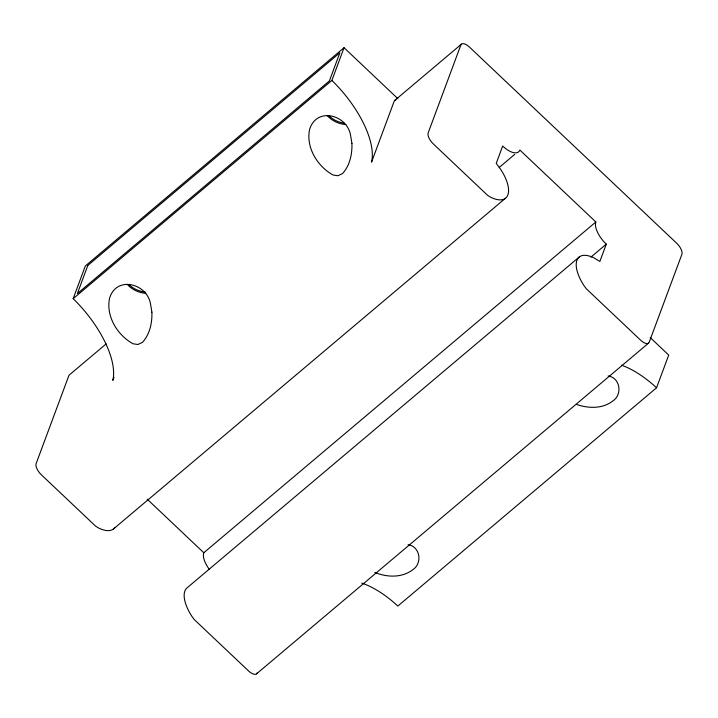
<?xml version="1.0" encoding="UTF-8"?>
<svg xmlns="http://www.w3.org/2000/svg" width="718" height="718" viewBox="0 0 718 718"><rect width="100%" height="100%" fill="white"/><g stroke="black" fill="none" stroke-linecap="round" stroke-linejoin="round"><path stroke-width="1.08" d="M114 377.264L112.825 380.414A75.605 33.746 49.8 0 0 73.173 298.67L85.334 265.974L344.039 47.711L397.934 98.734M73.173 298.67L331.887 80.407L344.039 47.711M606.297 244.138L599.844 261.469L594.145 257.977A34.123 15.231 49.8 0 0 583.905 285.504L586.31 288.771L640.627 340.188A9.747 4.353 49.8 0 0 649.225 342.181L681.903 254.316A9.747 4.353 49.8 0 0 676.679 243.24L469.437 47.047A9.747 4.353 49.8 0 0 460.839 45.046L428.161 132.911A9.747 4.353 49.8 0 0 433.385 143.995L487.693 195.413L490.645 197.217A34.123 15.231 49.8 0 0 500.886 169.69L496.228 163.372L502.672 146.041A19.494 8.706 49.8 0 0 519.868 150.044L595.85 221.979A19.494 8.706 49.8 0 0 606.297 244.138L590.887 257.143M361.71 583.106A75.605 33.746 49.8 0 1 397.853 606.037L656.557 387.774L668.718 355.078L650.221 337.568M106.21 343.85L69.449 374.868A9.747 4.353 49.8 0 0 68.775 375.819L36.097 463.684A9.747 4.353 49.8 0 0 41.321 474.76L95.629 526.177L98.581 527.99A34.123 15.231 49.8 0 0 114.817 527.542M394.837 100.349L461.512 44.094M499.324 167.375L514.725 154.37M113.435 529.004L505.499 198.231M209.503 569.616A19.494 8.706 49.8 0 1 203.795 552.743L595.85 221.979M579.291 256.963L187.227 587.728A34.123 15.231 49.8 0 0 191.841 616.268L194.246 619.535L248.563 670.953A9.747 4.353 49.8 0 0 257.161 672.954M256.488 673.906L648.551 343.132M608.119 375.972C620.173 377.623 622.757 394.46 612.849 400.958C602.626 408.973 588.446 408.533 576.734 404.503M408.093 544.729C420.147 546.389 422.731 563.217 412.814 569.715C402.035 578.035 386.831 577.469 374.805 572.399M147.208 499.181L203.795 552.743M345.789 124.528A24.367 21.145 20.4 0 1 327.264 115.616M145.763 293.294A24.367 21.145 20.4 0 1 127.23 284.373M344.128 123.173A24.367 21.145 20.4 0 1 329.122 115.957M145.144 292.064A24.367 21.145 20.4 0 1 129.087 284.714M395.932 99.91A9.747 4.353 49.8 0 0 394.164 101.301L371.538 162.151A75.605 33.746 49.8 0 0 331.887 80.407M621.429 365.184A75.605 33.746 49.8 0 1 656.557 387.774M151.902 312.168C152.225 322.867 149.882 334.346 142.424 342.396L137.883 344.505L133.063 343.778C117.456 335.243 105.788 316.315 109.549 298.266C116.469 275.272 147.028 283.511 150.502 303.849L151.902 312.168M351.937 143.412C352.26 154.11 349.917 165.589 342.459 173.639L337.918 175.739L333.098 175.021C317.491 166.486 305.814 147.549 309.584 129.5C316.503 106.515 347.063 114.745 350.537 135.092L351.937 143.412M87.82 265.436L77.356 293.59L329.391 80.946L339.865 52.791L87.82 265.436"/></g></svg>
